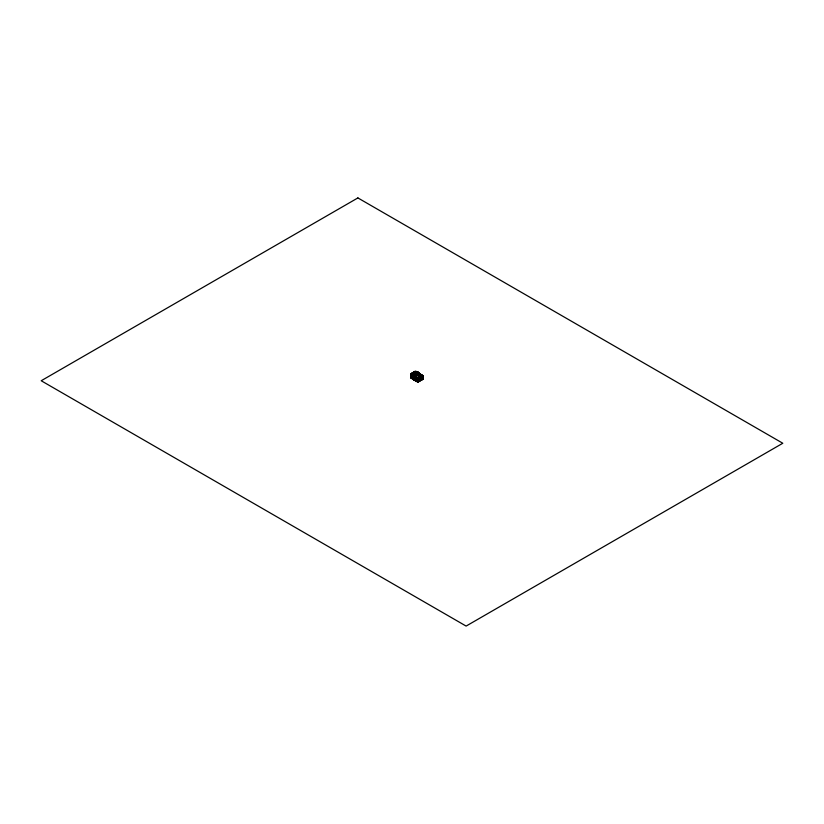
<?xml version="1.0" encoding="UTF-8"?>
<svg xmlns="http://www.w3.org/2000/svg" width="824" height="824" viewBox="0 0 824 824"><rect width="100%" height="100%" fill="white"/><g stroke="black" fill="none" stroke-linecap="round" stroke-linejoin="round"><path stroke-width="1.24" d="M411.897 374.704L410.836 375.281L410.805 377.248M411.526 378.36L410.929 375.219L411.526 375.322L411.526 378.36L415.739 380.245M410.805 376.753L411.145 377.948L410.867 375.301M412.803 377.145C413.04 380.894 413.246 375.96 410.888 375.826M423.093 377.567L423.093 379.195L423.165 375.723L418.798 373.2L413.586 376.249L414.009 379.751M415.646 376.733L415.718 375.476L415.78 378.453M420.982 378.752L420.94 380.358L421.043 378.669M420.94 379.864L420.94 378.731L422.146 379.38L417.881 381.8L413.545 379.308L414.925 378.649L414.925 377.526L413.658 378.206L413.586 376.743C415.945 374.92 411.578 378.134 413.72 379.648M422.073 379.205L422.073 378.082L422.146 379.74L417.85 382.151M414.925 377.66L414.019 377.474L413.391 378.556L413.432 377.433L411.526 376.609M414.513 379.122C414.616 380.235 414.554 379.349 410.888 377.093M414.513 379.977L414.307 379.009M413.906 379.462C414.606 376.424 413.452 380.719 414.874 380.245M410.888 377.588L410.898 373.756L415.08 371.418L410.836 373.972L411.073 374.982L414.616 376.156L411.773 375.579L410.836 373.839L414.977 371.439L416.573 371.469L423.011 376.403M410.805 375.62L410.898 375.064M416.161 380.276L416.305 381.131L416.233 378.154L416.305 379.37L417.593 378.597M417.809 379.236L423.165 376.218C419.097 375.054 419.148 371.191 415.038 371.397M414.235 379.874L414.451 379.04M412.824 375.94L412.742 378.988M412.865 378.958L412.803 375.837M415.492 373.509L414.925 373.931L415.873 374.075M414.936 376.352L415.986 376.002M414.936 376.475L415.986 376.959L416.336 376.383M411.897 375.971L410.836 376.547L410.97 377.413L410.888 376.424L411.897 375.826M413.803 374.776L415.131 374.487L415.172 375.816L415.234 374.642L416.645 373.622L414.544 372.922L415.873 372.901M417.984 381.605L422.146 379.246L421.332 378.783L421.857 377.989L422.043 379.802M421.332 378.916L421.857 377.989L421.28 378.319M410.97 373.797L411.022 377.989M412.968 375.064L413.03 372.736M414.07 372.005L414.029 373.293M415.687 374.941L413.03 373.797L414.585 374.941M411.897 374.57L410.795 375.126L410.991 376.012L413.04 377.361M410.795 376.887L411.897 376.331M416.398 373.282L416.82 373.725L415.008 372.788M413.72 376.712L417.912 379.246L416.13 378.216L419.395 376.413L416.748 374.879M418.788 373.777L417.892 372.077L415.038 371.531L418.654 372.839M416.676 376.135L413.658 377.979L416.367 376.836M413.288 379.215L418.026 382.13L417.953 379.153L413.555 376.589L418.788 373.56L418.922 375.136M419.086 374.683L419.787 374.281L418.623 374.827L419.097 375.064C417.603 375.363 419.601 376.372 420.003 375.363L420.59 375.703L420.59 374.961M419.066 375.054L418.52 375.559M418.685 375.651L419.292 375.497M418.932 375.754L419.972 375.342M413.803 378.906C411.681 379.091 421.661 385.601 417.809 378.597M413.205 379.37L414.925 378.649M413.545 379.668L414.75 379.05L414.75 376.115M420.59 375.703L419.756 375.466M416.47 378.443L416.542 380.461M416.233 378.731L417.85 379.617M421.023 376.053L421.878 375.559M416.841 378.628L416.614 381.285L416.841 380.616M416.274 379.091L417.85 379.998M417.006 378.762L417.078 380.75M416.161 379.545L423.165 375.723L417.912 378.752L413.555 376.228L417.912 378.752M417.634 379.081L417.593 381.069L417.706 378.669M416.233 379.957L417.85 380.801M423.093 376.084L418.788 373.56L423.165 376.084L417.912 379.071M416.584 380.142L418.262 379.421M416.305 380.637L418.262 379.503M417.16 380.554L417.335 377.598L417.243 381.296M417.809 380.492L423.165 377.392L423.093 375.723L418.798 373.241M417.881 380.544L423.165 377.536M421.28 378.813L422.125 378.34M421.631 378.916L422.043 378.298M421.332 379.277L422.29 378.731M423.052 378.422L421.373 377.577M414.719 377.402L413.545 378.031L414.616 377.464L411.773 376.753M414.719 377.536L413.967 378.103M421.177 378.432L421.857 378.123M421.177 378.793L421.785 378.443M411.145 376.197L410.867 375.167L411.506 375.373M411.104 374.827L411.104 377.969M411.063 377.413L412.886 378.566M413.926 378.741L414.616 378.731L411.763 378.164L410.97 376.506M414.596 377.433L411.825 376.887L411.032 376.022M410.991 374.704L414.534 376.022L417.263 374.621L414.544 372.922M412.876 377.196L414.029 377.341L414.029 376.166M413.432 377.433L414.019 377.474M412.865 378.463L413.391 378.556M415.801 374.117L415.008 373.962L414.997 372.664M421.126 375.785L420.621 375.94L421.27 375.868M411.825 376.753L414.596 377.299L414.214 376.939M411.825 378.02L413.102 378.474M411.526 377.083L410.888 376.918L411.032 377.783L413.102 378.978L413.04 375.909M413.04 378.494L411.763 378.164M419.746 374.518L421.322 375.425M413.926 372.18L413.957 373.375M414.997 372.798L416.717 373.787M415.038 373.869L415.1 372.736M416.645 374.941L419.292 376.465M421.157 377.588L422.146 378.113M420.94 377.959L423.165 379.164M419.983 380.997L420.086 378L420.013 379.133M413.288 374.395L413.02 373.942L414.76 374.92L413.215 374.436L413.483 373.54M421.157 379.215L422.146 379.74M419.056 378.597L418.911 381.213M410.836 373.972L411.825 375.579L414.647 376.177M418.952 378.649L418.952 381.594M418.026 379.184L413.555 376.589L414.534 376.022L414.74 379.061M419.941 380.616L420.013 377.959M416.264 379.349L417.984 380.348M416.161 379.411L417.984 380.482M414.647 378.752L411.032 377.279M417.892 381.265L413.535 379.061M414.503 379.277L415.275 379.946M417.892 373.251L418.705 374.014L417.861 373.272L417.892 371.943M411.104 376.135L410.816 375.487M421.837 375.538L421.878 376.733M421.703 377.433L421.713 379.071M421.476 375.476L421.476 376.197M420.508 374.961L420.508 375.682M418.664 372.489L418.788 374.951M418.53 372.53L418.571 373.89L418.159 372.252M417.593 371.923L417.593 373.097M416.584 379.009L416.573 380.482M416.13 378.216L416.192 381.193M415.615 375.538L415.677 378.515M413.442 376.125L413.442 377.299M412.968 372.561L412.937 373.972M412.093 375.754L412.093 378.69M411.773 375.445L411.825 378.515M357.884 197.925L41.2 380.75L466.116 626.075L782.8 443.25L357.884 197.925M414.534 377.33L413.545 377.897L414.616 377.33"/></g></svg>
